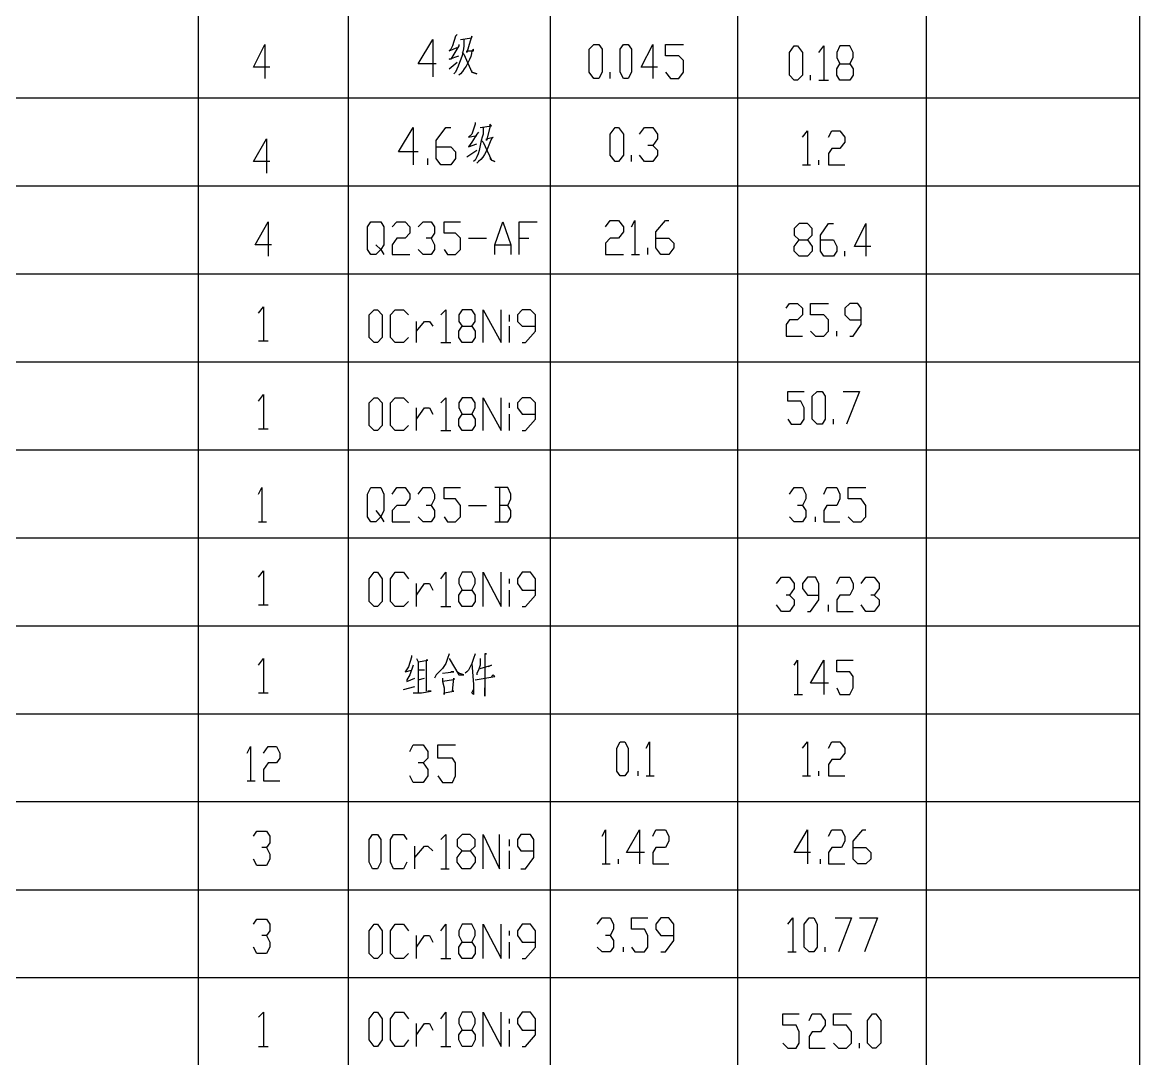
# Model space of a CAD drawing. Header units: millimetres. Extents: x -2210 to 6171, y -6737 to 5572.
# Drawn here: x 4837 to 6171, y -4232 to -2995 of the extents above; entities that cross this region are included whole.
import ezdxf

# ---------------------------------------------------------------- set-up
doc = ezdxf.new("R2010")
doc.units = ezdxf.units.MM
doc.layers.add('1', color=7, linetype='Continuous')

msp = doc.modelspace()

# ---------------------------------------------------------------- linework, layer by layer
at = {"layer": '1', "color": 0, "lineweight": 25}
for points in [[(6171.2, 5572.1), (6171.2, -6733.3)], [(5046.7, -1721.6), (5046.7, -5678.8)], [(5225.7, -1721.6), (5225.7, -5678.8)], [(5466.9, -1721.6), (5466.9, -5678.8)], [(5690.7, -1721.6), (5690.7, -5589.3)], [(5916.3, -1721.6), (5916.3, -5678.8)], [(5330.7, -3044.6), (5309.3, -3044.6), (5326.8, -3015.4), (5326.8, -3060.2)], [(5356, -3009.6), (5354.1, -3011.5), (5350.2, -3023.2), (5348.2, -3027.1), (5346.3, -3029), (5356, -3025.1)], [(5132.3, -3048.5), (5112.8, -3048.5), (5126.4, -3021.3), (5126.4, -3062.1)], [(5358, -3021.3), (5358, -3023.2), (5352.1, -3032.9), (5348.2, -3038.8), (5346.3, -3038.8), (5358, -3034.9)], [(5519.4, -3062.1), (5513.6, -3054.3), (5513.6, -3027.1), (5519.4, -3021.3), (5525.3, -3021.3), (5529.2, -3027.1), (5529.2, -3054.3), (5525.3, -3062.1), (5519.4, -3062.1)], [(5554.5, -3062.1), (5550.6, -3054.3), (5550.6, -3027.1), (5554.5, -3021.3), (5560.3, -3021.3), (5564.2, -3027.1), (5564.2, -3054.3), (5560.3, -3062.1), (5554.5, -3062.1)], [(5595.3, -3048.5), (5575.9, -3048.5), (5589.5, -3021.3), (5589.5, -3062.1)], [(5605, -3054.3), (5610.9, -3062.1), (5620.6, -3062.1), (5626.4, -3054.3), (5626.4, -3040.7), (5620.6, -3034.9), (5605, -3034.9), (5605, -3021.3), (5626.4, -3021.3)], [(5758.7, -3064.1), (5752.9, -3058.2), (5752.9, -3031), (5758.7, -3023.2), (5762.6, -3023.2), (5768.5, -3031), (5768.5, -3058.2), (5762.6, -3064.1), (5758.7, -3064.1)], [(5787.9, -3031), (5793.8, -3023.2), (5793.8, -3064.1)], [(5813.2, -3064.1), (5809.3, -3058.2), (5809.3, -3050.4), (5813.2, -3044.6), (5824.9, -3044.6), (5828.8, -3036.8), (5828.8, -3031), (5824.9, -3023.2), (5813.2, -3023.2), (5809.3, -3031), (5809.3, -3036.8), (5813.2, -3044.6)], [(5346.3, -3050.4), (5356, -3042.7)], [(5361.9, -3031), (5363.8, -3032.9), (5373.5, -3054.3), (5379.4, -3056.3), (5373.5, -3054.3), (5373.5, -3052.4)], [(5538.9, -3062.1), (5538.9, -3054.3)], [(5824.9, -3044.6), (5828.8, -3050.4), (5828.8, -3058.2), (5824.9, -3064.1), (5813.2, -3064.1)], [(5778.2, -3064.1), (5778.2, -3058.2)], [(5787.9, -3064.1), (5799.6, -3064.1)], [(6171.2, -3085.5), (3472.8, -3085.5)], [(5309.3, -3149.7), (5286, -3149.7), (5303.5, -3120.5), (5303.5, -3165.2)], [(5330.7, -3143.8), (5348.2, -3143.8), (5354.1, -3149.7), (5354.1, -3157.4), (5348.2, -3165.2), (5336.6, -3165.2), (5330.7, -3157.4), (5330.7, -3136), (5342.4, -3120.5), (5348.2, -3120.5)], [(5377.4, -3114.6), (5377.4, -3116.6), (5373.5, -3128.3), (5369.6, -3132.1), (5369.6, -3132.1), (5379.4, -3130.2)], [(5544.7, -3161.3), (5538.9, -3153.5), (5538.9, -3128.3), (5544.7, -3120.5), (5548.6, -3120.5), (5554.5, -3128.3), (5554.5, -3153.5), (5548.6, -3161.3), (5544.7, -3161.3)], [(5573.9, -3128.3), (5579.8, -3120.5), (5589.5, -3120.5), (5595.3, -3128.3), (5595.3, -3134.1), (5589.5, -3141.9), (5583.6, -3141.9)], [(5132.3, -3161.3), (5112.8, -3161.3), (5128.4, -3134.1), (5128.4, -3174.9)], [(5381.3, -3126.3), (5379.4, -3128.3), (5373.5, -3138), (5369.6, -3143.8), (5369.6, -3143.8), (5379.4, -3139.9)], [(5385.2, -3136), (5387.1, -3138), (5396.9, -3159.4), (5400.8, -3161.3), (5396.9, -3159.4), (5394.9, -3157.4)], [(5768.5, -3132.1), (5774.3, -3124.4), (5774.3, -3165.2)], [(5799.6, -3132.1), (5803.5, -3124.4), (5813.2, -3124.4), (5819.1, -3132.1), (5819.1, -3138), (5813.2, -3145.8), (5803.5, -3145.8), (5799.6, -3151.6), (5799.6, -3165.2), (5819.1, -3165.2)], [(5367.7, -3155.5), (5379.4, -3147.7)], [(5589.5, -3141.9), (5595.3, -3147.7), (5595.3, -3153.5), (5589.5, -3161.3), (5579.8, -3161.3), (5573.9, -3153.5)], [(5321, -3165.2), (5321, -3157.4)], [(5564.2, -3161.3), (5564.2, -3153.5)], [(5787.9, -3165.2), (5787.9, -3159.4)], [(5768.5, -3165.2), (5778.2, -3165.2)], [(6171.2, -3190.5), (3472.8, -3190.5)], [(5134.2, -3260.6), (5114.8, -3260.6), (5130.3, -3233.3), (5130.3, -3274.2)], [(5258.7, -3260.6), (5264.6, -3266.4), (5258.7, -3272.2), (5252.9, -3272.2), (5249, -3266.4), (5249, -3239.2), (5252.9, -3233.3), (5264.6, -3233.3), (5268.5, -3239.2), (5268.5, -3260.6), (5264.6, -3266.4), (5268.5, -3272.2)], [(5278.2, -3239.2), (5284, -3233.3), (5293.8, -3233.3), (5299.6, -3239.2), (5299.6, -3246.9), (5293.8, -3252.8), (5284, -3252.8), (5278.2, -3260.6), (5278.2, -3272.2), (5299.6, -3272.2)], [(5309.3, -3239.2), (5315.2, -3233.3), (5324.9, -3233.3), (5328.8, -3239.2), (5328.8, -3246.9), (5324.9, -3252.8), (5319.1, -3252.8)], [(5340.5, -3266.4), (5344.3, -3272.2), (5354.1, -3272.2), (5359.9, -3266.4), (5359.9, -3252.8), (5354.1, -3246.9), (5340.5, -3246.9), (5340.5, -3233.3), (5359.9, -3233.3)], [(5400.8, -3272.2), (5400.8, -3260.6), (5410.5, -3233.3), (5420.2, -3260.6), (5420.2, -3272.2)], [(5430, -3272.2), (5430, -3233.3), (5451.4, -3233.3)], [(5533.1, -3239.2), (5538.9, -3231.4), (5548.6, -3231.4), (5554.5, -3239.2), (5554.5, -3245), (5548.6, -3252.8), (5538.9, -3252.8), (5533.1, -3258.6), (5533.1, -3272.2), (5554.5, -3272.2)], [(5564.2, -3239.2), (5568.1, -3231.4), (5568.1, -3272.2)], [(5593.4, -3252.8), (5608.9, -3252.8), (5614.8, -3258.6), (5614.8, -3264.4), (5608.9, -3272.2), (5599.2, -3272.2), (5593.4, -3264.4), (5593.4, -3245), (5605, -3231.4), (5608.9, -3231.4)], [(5764.6, -3274.2), (5758.7, -3268.3), (5758.7, -3262.5), (5764.6, -3254.7), (5774.3, -3254.7), (5780.1, -3248.9), (5780.1, -3241.1), (5774.3, -3235.3), (5764.6, -3235.3), (5758.7, -3241.1), (5758.7, -3248.9), (5764.6, -3254.7)], [(5789.9, -3254.7), (5805.4, -3254.7), (5809.3, -3262.5), (5809.3, -3268.3), (5805.4, -3274.2), (5793.8, -3274.2), (5789.9, -3268.3), (5789.9, -3248.9), (5799.6, -3235.3), (5805.4, -3235.3)], [(5850.2, -3262.5), (5830.7, -3262.5), (5844.3, -3235.3), (5844.3, -3274.2)], [(5324.9, -3252.8), (5328.8, -3260.6), (5328.8, -3266.4), (5324.9, -3272.2), (5315.2, -3272.2), (5309.3, -3266.4)], [(5369.6, -3252.8), (5391, -3252.8)], [(5430, -3252.8), (5441.6, -3252.8)], [(5774.3, -3254.7), (5780.1, -3262.5), (5780.1, -3268.3), (5774.3, -3274.2), (5764.6, -3274.2)], [(5400.8, -3260.6), (5420.2, -3260.6)], [(5583.6, -3272.2), (5583.6, -3264.4)], [(5819.1, -3274.2), (5819.1, -3268.3)], [(5564.2, -3272.2), (5573.9, -3272.2)], [(6171.2, -3295.6), (3472.8, -3295.6)], [(5118.7, -3342.3), (5124.5, -3334.5), (5124.5, -3375.3)], [(5749, -3336.4), (5752.9, -3330.6), (5762.6, -3330.6), (5768.5, -3336.4), (5768.5, -3344.2), (5762.6, -3350), (5752.9, -3350), (5749, -3355.9), (5749, -3369.5), (5768.5, -3369.5)], [(5778.2, -3363.7), (5784, -3369.5), (5793.8, -3369.5), (5799.6, -3363.7), (5799.6, -3350), (5793.8, -3344.2), (5778.2, -3344.2), (5778.2, -3330.6), (5799.6, -3330.6)], [(5824.9, -3369.5), (5828.8, -3369.5), (5838.5, -3355.9), (5838.5, -3336.4), (5834.6, -3330.6), (5824.9, -3330.6), (5819.1, -3336.4), (5819.1, -3344.2), (5824.9, -3350), (5838.5, -3350)], [(5256.8, -3377.3), (5251, -3371.4), (5251, -3344.2), (5256.8, -3338.4), (5260.7, -3338.4), (5266.5, -3344.2), (5266.5, -3371.4), (5260.7, -3377.3), (5256.8, -3377.3)], [(5297.7, -3371.4), (5291.8, -3377.3), (5282.1, -3377.3), (5276.3, -3371.4), (5276.3, -3344.2), (5282.1, -3338.4), (5291.8, -3338.4), (5297.7, -3344.2)], [(5336.6, -3344.2), (5342.4, -3338.4), (5342.4, -3377.3)], [(5361.9, -3377.3), (5358, -3371.4), (5358, -3363.7), (5361.9, -3357.8), (5373.5, -3357.8), (5377.4, -3352), (5377.4, -3344.2), (5373.5, -3338.4), (5361.9, -3338.4), (5358, -3344.2), (5358, -3352), (5361.9, -3357.8)], [(5387.1, -3377.3), (5387.1, -3338.4), (5408.6, -3377.3), (5408.6, -3338.4)], [(5418.3, -3352), (5418.3, -3344.2)], [(5433.8, -3377.3), (5437.7, -3377.3), (5449.4, -3363.7), (5449.4, -3344.2), (5443.6, -3338.4), (5433.8, -3338.4), (5428, -3344.2), (5428, -3352), (5433.8, -3357.8), (5449.4, -3357.8)], [(5307.4, -3377.3), (5307.4, -3352)], [(5307.4, -3363.7), (5317.1, -3352), (5322.9, -3352), (5326.8, -3357.8)], [(5373.5, -3357.8), (5377.4, -3363.7), (5377.4, -3371.4), (5373.5, -3377.3), (5361.9, -3377.3)], [(5418.3, -3377.3), (5418.3, -3357.8)], [(5118.7, -3375.3), (5130.3, -3375.3)], [(5809.3, -3369.5), (5809.3, -3363.7)], [(5336.6, -3377.3), (5348.2, -3377.3)], [(6171.2, -3400.6), (3472.8, -3400.6)], [(5118.7, -3447.3), (5124.5, -3439.5), (5124.5, -3480.4)], [(5751, -3468.7), (5754.9, -3474.6), (5766.5, -3474.6), (5770.4, -3468.7), (5770.4, -3455.1), (5766.5, -3447.3), (5751, -3447.3), (5751, -3435.7), (5770.4, -3435.7)], [(5786, -3474.6), (5780.1, -3468.7), (5780.1, -3441.5), (5786, -3435.7), (5791.8, -3435.7), (5795.7, -3441.5), (5795.7, -3468.7), (5791.8, -3474.6), (5786, -3474.6)], [(5817.1, -3435.7), (5836.6, -3435.7), (5821, -3474.6)], [(5256.8, -3482.3), (5251, -3476.5), (5251, -3449.3), (5256.8, -3443.4), (5260.7, -3443.4), (5266.5, -3449.3), (5266.5, -3476.5), (5260.7, -3482.3), (5256.8, -3482.3)], [(5297.7, -3476.5), (5291.8, -3482.3), (5282.1, -3482.3), (5276.3, -3476.5), (5276.3, -3449.3), (5282.1, -3443.4), (5291.8, -3443.4), (5297.7, -3449.3)], [(5307.4, -3482.3), (5307.4, -3455.1)], [(5307.4, -3468.7), (5317.1, -3455.1), (5322.9, -3455.1), (5326.8, -3462.9)], [(5336.6, -3449.3), (5342.4, -3443.4), (5342.4, -3482.3)], [(5361.9, -3482.3), (5358, -3476.5), (5358, -3468.7), (5361.9, -3462.9), (5373.5, -3462.9), (5377.4, -3455.1), (5377.4, -3449.3), (5373.5, -3443.4), (5361.9, -3443.4), (5358, -3449.3), (5358, -3455.1), (5361.9, -3462.9)], [(5387.1, -3482.3), (5387.1, -3443.4), (5408.6, -3482.3), (5408.6, -3443.4)], [(5418.3, -3455.1), (5418.3, -3449.3)], [(5433.8, -3482.3), (5437.7, -3482.3), (5449.4, -3468.7), (5449.4, -3449.3), (5443.6, -3443.4), (5433.8, -3443.4), (5428, -3449.3), (5428, -3455.1), (5433.8, -3462.9), (5449.4, -3462.9)], [(5373.5, -3462.9), (5377.4, -3468.7), (5377.4, -3476.5), (5373.5, -3482.3), (5361.9, -3482.3)], [(5418.3, -3482.3), (5418.3, -3462.9)], [(5805.4, -3474.6), (5805.4, -3468.7)], [(5118.7, -3480.4), (5130.3, -3480.4)], [(5336.6, -3482.3), (5348.2, -3482.3)], [(6171.2, -3505.7), (3472.8, -3505.7)], [(5118.7, -3558.2), (5122.6, -3550.4), (5122.6, -3591.3)], [(5258.7, -3577.7), (5264.6, -3585.5), (5258.7, -3591.3), (5252.9, -3591.3), (5249, -3585.5), (5249, -3558.2), (5252.9, -3550.4), (5264.6, -3550.4), (5268.5, -3558.2), (5268.5, -3577.7), (5264.6, -3585.5), (5268.5, -3591.3)], [(5278.2, -3558.2), (5284, -3550.4), (5293.8, -3550.4), (5299.6, -3558.2), (5299.6, -3564.1), (5293.8, -3571.8), (5284, -3571.8), (5278.2, -3577.7), (5278.2, -3591.3), (5299.6, -3591.3)], [(5309.3, -3558.2), (5315.2, -3550.4), (5324.9, -3550.4), (5328.8, -3558.2), (5328.8, -3564.1), (5324.9, -3571.8), (5319.1, -3571.8)], [(5340.5, -3585.5), (5344.3, -3591.3), (5354.1, -3591.3), (5359.9, -3585.5), (5359.9, -3571.8), (5354.1, -3564.1), (5340.5, -3564.1), (5340.5, -3550.4), (5359.9, -3550.4)], [(5416.3, -3571.8), (5420.2, -3564.1), (5420.2, -3558.2), (5416.3, -3550.4), (5400.8, -3550.4)], [(5406.6, -3550.4), (5406.6, -3591.3)], [(5752.9, -3558.2), (5758.7, -3550.4), (5768.5, -3550.4), (5772.4, -3558.2), (5772.4, -3564.1), (5768.5, -3571.8), (5762.6, -3571.8)], [(5793.8, -3558.2), (5797.7, -3550.4), (5809.3, -3550.4), (5813.2, -3558.2), (5813.2, -3564.1), (5809.3, -3571.8), (5797.7, -3571.8), (5793.8, -3577.7), (5793.8, -3591.3), (5813.2, -3591.3)], [(5822.9, -3585.5), (5828.8, -3591.3), (5838.5, -3591.3), (5844.3, -3585.5), (5844.3, -3571.8), (5838.5, -3564.1), (5822.9, -3564.1), (5822.9, -3550.4), (5844.3, -3550.4)], [(5324.9, -3571.8), (5328.8, -3577.7), (5328.8, -3585.5), (5324.9, -3591.3), (5315.2, -3591.3), (5309.3, -3585.5)], [(5369.6, -3571.8), (5391, -3571.8)], [(5400.8, -3591.3), (5416.3, -3591.3), (5420.2, -3585.5), (5420.2, -3577.7), (5416.3, -3571.8), (5406.6, -3571.8)], [(5768.5, -3571.8), (5772.4, -3577.7), (5772.4, -3585.5), (5768.5, -3591.3), (5758.7, -3591.3), (5752.9, -3585.5)], [(5784, -3591.3), (5784, -3585.5)], [(5118.7, -3591.3), (5128.4, -3591.3)], [(6171.2, -3610.7), (3472.8, -3610.7)], [(5118.7, -3657.4), (5124.5, -3649.7), (5124.5, -3690.5)], [(5256.8, -3692.5), (5251, -3686.6), (5251, -3659.4), (5256.8, -3651.6), (5260.7, -3651.6), (5266.5, -3659.4), (5266.5, -3686.6), (5260.7, -3692.5), (5256.8, -3692.5)], [(5297.7, -3686.6), (5291.8, -3692.5), (5282.1, -3692.5), (5276.3, -3686.6), (5276.3, -3659.4), (5282.1, -3651.6), (5291.8, -3651.6), (5297.7, -3659.4)], [(5336.6, -3659.4), (5342.4, -3651.6), (5342.4, -3692.5)], [(5361.9, -3692.5), (5358, -3686.6), (5358, -3678.8), (5361.9, -3673), (5373.5, -3673), (5377.4, -3665.2), (5377.4, -3659.4), (5373.5, -3651.6), (5361.9, -3651.6), (5358, -3659.4), (5358, -3665.2), (5361.9, -3673)], [(5387.1, -3692.5), (5387.1, -3651.6), (5408.6, -3692.5), (5408.6, -3651.6)], [(5433.8, -3692.5), (5437.7, -3692.5), (5449.4, -3678.8), (5449.4, -3659.4), (5443.6, -3651.6), (5433.8, -3651.6), (5428, -3659.4), (5428, -3665.2), (5433.8, -3673), (5449.4, -3673)], [(5307.4, -3692.5), (5307.4, -3665.2)], [(5307.4, -3678.8), (5317.1, -3665.2), (5322.9, -3665.2), (5326.8, -3673)], [(5418.3, -3665.2), (5418.3, -3659.4)], [(5737.3, -3665.2), (5743.2, -3657.4), (5752.9, -3657.4), (5758.7, -3665.2), (5758.7, -3671.1), (5752.9, -3678.8), (5749, -3678.8)], [(5774.3, -3698.3), (5778.2, -3698.3), (5787.9, -3684.7), (5787.9, -3665.2), (5784, -3657.4), (5774.3, -3657.4), (5768.5, -3665.2), (5768.5, -3671.1), (5774.3, -3678.8), (5787.9, -3678.8)], [(5809.3, -3665.2), (5813.2, -3657.4), (5824.9, -3657.4), (5828.8, -3665.2), (5828.8, -3671.1), (5824.9, -3678.8), (5813.2, -3678.8), (5809.3, -3684.7), (5809.3, -3698.3), (5828.8, -3698.3)], [(5838.5, -3665.2), (5844.3, -3657.4), (5854.1, -3657.4), (5859.9, -3665.2), (5859.9, -3671.1), (5854.1, -3678.8), (5850.2, -3678.8)], [(5373.5, -3673), (5377.4, -3678.8), (5377.4, -3686.6), (5373.5, -3692.5), (5361.9, -3692.5)], [(5418.3, -3692.5), (5418.3, -3673)], [(5752.9, -3678.8), (5758.7, -3684.7), (5758.7, -3690.5), (5752.9, -3698.3), (5743.2, -3698.3), (5737.3, -3690.5)], [(5854.1, -3678.8), (5859.9, -3684.7), (5859.9, -3690.5), (5854.1, -3698.3), (5844.3, -3698.3), (5838.5, -3690.5)], [(5118.7, -3690.5), (5130.3, -3690.5)], [(5336.6, -3692.5), (5348.2, -3692.5)], [(5799.6, -3698.3), (5799.6, -3690.5)], [(6171.2, -3715.8), (3472.8, -3715.8)], [(5346.3, -3748.9), (5344.3, -3754.7), (5342.4, -3760.6), (5338.5, -3766.4), (5334.6, -3770.3), (5330.7, -3774.2), (5328.8, -3778.1)], [(5377.4, -3748.9), (5375.5, -3754.7), (5373.5, -3760.6), (5371.6, -3764.4), (5369.6, -3768.3), (5367.7, -3770.3), (5365.7, -3772.2)], [(5389.1, -3748.9), (5391, -3748.9), (5389.1, -3748.9), (5389.1, -3799.5), (5389.1, -3789.7)], [(5118.7, -3762.5), (5124.5, -3754.7), (5124.5, -3795.6)], [(5301.5, -3750.8), (5301.5, -3752.8), (5297.7, -3764.4), (5293.8, -3770.3), (5293.8, -3770.3), (5301.5, -3768.3)], [(5303.5, -3762.5), (5299.6, -3774.2), (5295.7, -3780), (5295.7, -3782), (5305.4, -3778.1)], [(5307.4, -3754.7), (5309.3, -3758.6), (5309.3, -3795.6)], [(5309.3, -3758.6), (5321, -3756.7), (5319.1, -3756.7), (5319.1, -3758.6), (5319.1, -3793.6)], [(5346.3, -3754.7), (5358, -3774.2), (5363.8, -3774.2), (5358, -3772.2), (5356, -3770.3)], [(5373.5, -3760.6), (5375.5, -3785.8), (5375.5, -3797.5), (5373.5, -3795.6), (5375.5, -3791.7)], [(5383.3, -3754.7), (5383.3, -3762.5), (5381.3, -3768.3), (5379.4, -3772.2), (5379.4, -3774.2)], [(5383.3, -3766.4), (5396.9, -3762.5), (5396.9, -3762.5), (5393, -3764.4)], [(5758.7, -3762.5), (5762.6, -3756.7), (5762.6, -3797.5)], [(5799.6, -3783.9), (5778.2, -3783.9), (5793.8, -3756.7), (5793.8, -3797.5)], [(5809.3, -3789.7), (5813.2, -3797.5), (5824.9, -3797.5), (5828.8, -3789.7), (5828.8, -3776.1), (5824.9, -3770.3), (5809.3, -3770.3), (5809.3, -3756.7), (5828.8, -3756.7)], [(5317.1, -3768.3), (5309.3, -3768.3)], [(5338.5, -3772.2), (5352.1, -3770.3), (5350.2, -3770.3), (5348.2, -3770.3)], [(5377.4, -3780), (5400.8, -3776.1), (5398.8, -3774.2), (5396.9, -3776.1)], [(5291.8, -3791.7), (5305.4, -3787.8)], [(5309.3, -3780), (5317.1, -3778.1)], [(5338.5, -3778.1), (5338.5, -3782), (5340.5, -3789.7), (5340.5, -3797.5), (5340.5, -3795.6), (5352.1, -3793.6), (5350.2, -3793.6), (5352.1, -3778.1), (5352.1, -3780), (5338.5, -3782)], [(5118.7, -3795.6), (5130.3, -3795.6)], [(5303.5, -3795.6), (5305.4, -3795.6), (5313.2, -3795.6), (5324.9, -3793.6), (5322.9, -3793.6), (5321, -3793.6)], [(5758.7, -3797.5), (5768.5, -3797.5)], [(6171.2, -3820.9), (3472.8, -3820.9)], [(5550.6, -3894.8), (5546.7, -3889), (5546.7, -3861.7), (5550.6, -3853.9), (5556.4, -3853.9), (5560.3, -3861.7), (5560.3, -3889), (5556.4, -3894.8), (5550.6, -3894.8)], [(5581.7, -3861.7), (5585.6, -3853.9), (5585.6, -3894.8)], [(5768.5, -3861.7), (5774.3, -3853.9), (5774.3, -3894.8)], [(5799.6, -3861.7), (5803.5, -3853.9), (5813.2, -3853.9), (5819.1, -3861.7), (5819.1, -3867.6), (5813.2, -3875.3), (5803.5, -3875.3), (5799.6, -3881.2), (5799.6, -3894.8), (5819.1, -3894.8)], [(5105, -3867.6), (5108.9, -3859.8), (5108.9, -3900.6)], [(5124.5, -3867.6), (5130.3, -3859.8), (5140.1, -3859.8), (5144, -3867.6), (5144, -3873.4), (5140.1, -3879.2), (5130.3, -3879.2), (5124.5, -3887), (5124.5, -3900.6), (5144, -3900.6)], [(5299.6, -3865.6), (5303.5, -3857.8), (5315.2, -3857.8), (5321, -3865.6), (5321, -3873.4), (5315.2, -3879.2), (5309.3, -3879.2)], [(5332.7, -3894.8), (5338.5, -3902.6), (5350.2, -3902.6), (5354.1, -3894.8), (5354.1, -3879.2), (5350.2, -3873.4), (5332.7, -3873.4), (5332.7, -3857.8), (5354.1, -3857.8)], [(5315.2, -3879.2), (5321, -3887), (5321, -3894.8), (5315.2, -3902.6), (5303.5, -3902.6), (5299.6, -3894.8)], [(5572, -3894.8), (5572, -3889)], [(5581.7, -3894.8), (5591.4, -3894.8)], [(5768.5, -3894.8), (5778.2, -3894.8)], [(5787.9, -3894.8), (5787.9, -3889)], [(5105, -3900.6), (5114.8, -3900.6)], [(6171.2, -3925.9), (3472.8, -3925.9)], [(5112.8, -3966.8), (5116.7, -3960.9), (5128.4, -3960.9), (5132.3, -3966.8), (5132.3, -3974.6), (5128.4, -3980.4), (5122.6, -3980.4)], [(5529.2, -3966.8), (5533.1, -3959), (5533.1, -3999.9)], [(5579.8, -3986.2), (5558.4, -3986.2), (5573.9, -3959), (5573.9, -3999.9)], [(5589.5, -3966.8), (5593.4, -3959), (5605, -3959), (5608.9, -3966.8), (5608.9, -3972.6), (5605, -3980.4), (5593.4, -3980.4), (5589.5, -3986.2), (5589.5, -3999.9), (5608.9, -3999.9)], [(5778.2, -3986.2), (5758.7, -3986.2), (5774.3, -3959), (5774.3, -3999.9)], [(5799.6, -3966.8), (5803.5, -3959), (5815.2, -3959), (5819.1, -3966.8), (5819.1, -3972.6), (5815.2, -3980.4), (5803.5, -3980.4), (5799.6, -3986.2), (5799.6, -3999.9), (5819.1, -3999.9)], [(5828.8, -3980.4), (5844.3, -3980.4), (5850.2, -3986.2), (5850.2, -3994), (5844.3, -3999.9), (5834.6, -3999.9), (5828.8, -3994), (5828.8, -3972.6), (5840.5, -3959), (5844.3, -3959)], [(5254.9, -4005.7), (5251, -3997.9), (5251, -3970.7), (5254.9, -3964.8), (5260.7, -3964.8), (5264.6, -3970.7), (5264.6, -3997.9), (5260.7, -4005.7), (5254.9, -4005.7)], [(5295.7, -3997.9), (5291.8, -4005.7), (5280.1, -4005.7), (5276.3, -3997.9), (5276.3, -3970.7), (5280.1, -3964.8), (5291.8, -3964.8), (5295.7, -3970.7)], [(5336.6, -3970.7), (5342.4, -3964.8), (5342.4, -4005.7)], [(5361.9, -4005.7), (5356, -3997.9), (5356, -3992.1), (5361.9, -3984.3), (5371.6, -3984.3), (5377.4, -3978.5), (5377.4, -3970.7), (5371.6, -3964.8), (5361.9, -3964.8), (5356, -3970.7), (5356, -3978.5), (5361.9, -3984.3)], [(5387.1, -4005.7), (5387.1, -3964.8), (5406.6, -4005.7), (5406.6, -3964.8)], [(5418.3, -3978.5), (5418.3, -3970.7)], [(5431.9, -4005.7), (5437.7, -4005.7), (5447.5, -3992.1), (5447.5, -3970.7), (5443.6, -3964.8), (5431.9, -3964.8), (5428, -3970.7), (5428, -3978.5), (5431.9, -3984.3), (5447.5, -3984.3)], [(5128.4, -3980.4), (5132.3, -3988.2), (5132.3, -3994), (5128.4, -4001.8), (5116.7, -4001.8), (5112.8, -3994)], [(5305.4, -4005.7), (5305.4, -3978.5)], [(5305.4, -3992.1), (5317.1, -3978.5), (5321, -3978.5), (5326.8, -3984.3)], [(5371.6, -3984.3), (5377.4, -3992.1), (5377.4, -3997.9), (5371.6, -4005.7), (5361.9, -4005.7)], [(5418.3, -4005.7), (5418.3, -3984.3)], [(5529.2, -3999.9), (5538.9, -3999.9)], [(5548.6, -3999.9), (5548.6, -3994)], [(5789.9, -3999.9), (5789.9, -3994)], [(5336.6, -4005.7), (5346.3, -4005.7)], [(6171.2, -4031), (3472.8, -4031)], [(5112.8, -4071.8), (5116.7, -4066), (5128.4, -4066), (5132.3, -4071.8), (5132.3, -4079.6), (5128.4, -4085.5), (5122.6, -4085.5)], [(5523.3, -4071.8), (5529.2, -4064.1), (5538.9, -4064.1), (5542.8, -4071.8), (5542.8, -4077.7), (5538.9, -4085.5), (5533.1, -4085.5)], [(5564.2, -4099.1), (5568.1, -4104.9), (5579.8, -4104.9), (5583.6, -4099.1), (5583.6, -4085.5), (5579.8, -4077.7), (5564.2, -4077.7), (5564.2, -4064.1), (5583.6, -4064.1)], [(5599.2, -4104.9), (5605, -4104.9), (5614.8, -4091.3), (5614.8, -4071.8), (5608.9, -4064.1), (5599.2, -4064.1), (5593.4, -4071.8), (5593.4, -4077.7), (5599.2, -4085.5), (5614.8, -4085.5)], [(5751, -4071.8), (5756.8, -4064.1), (5756.8, -4104.9)], [(5776.3, -4104.9), (5770.4, -4099.1), (5770.4, -4071.8), (5776.3, -4064.1), (5782.1, -4064.1), (5786, -4071.8), (5786, -4099.1), (5782.1, -4104.9), (5776.3, -4104.9)], [(5807.4, -4064.1), (5826.8, -4064.1), (5811.3, -4104.9)], [(5836.6, -4064.1), (5858, -4064.1), (5842.4, -4104.9)], [(5256.8, -4112.7), (5251, -4106.9), (5251, -4079.6), (5256.8, -4071.8), (5260.7, -4071.8), (5266.5, -4079.6), (5266.5, -4106.9), (5260.7, -4112.7), (5256.8, -4112.7)], [(5297.7, -4106.9), (5291.8, -4112.7), (5282.1, -4112.7), (5276.3, -4106.9), (5276.3, -4079.6), (5282.1, -4071.8), (5291.8, -4071.8), (5297.7, -4079.6)], [(5336.6, -4079.6), (5342.4, -4071.8), (5342.4, -4112.7)], [(5361.9, -4112.7), (5358, -4106.9), (5358, -4099.1), (5361.9, -4093.2), (5373.5, -4093.2), (5377.4, -4085.5), (5377.4, -4079.6), (5373.5, -4071.8), (5361.9, -4071.8), (5358, -4079.6), (5358, -4085.5), (5361.9, -4093.2)], [(5387.1, -4112.7), (5387.1, -4071.8), (5408.6, -4112.7), (5408.6, -4071.8)], [(5418.3, -4085.5), (5418.3, -4079.6)], [(5433.8, -4112.7), (5437.7, -4112.7), (5449.4, -4099.1), (5449.4, -4079.6), (5443.6, -4071.8), (5433.8, -4071.8), (5428, -4079.6), (5428, -4085.5), (5433.8, -4093.2), (5449.4, -4093.2)], [(5128.4, -4085.5), (5132.3, -4093.2), (5132.3, -4099.1), (5128.4, -4106.9), (5116.7, -4106.9), (5112.8, -4099.1)], [(5307.4, -4112.7), (5307.4, -4085.5)], [(5307.4, -4099.1), (5317.1, -4085.5), (5322.9, -4085.5), (5326.8, -4093.2)], [(5373.5, -4093.2), (5377.4, -4099.1), (5377.4, -4106.9), (5373.5, -4112.7), (5361.9, -4112.7)], [(5418.3, -4112.7), (5418.3, -4093.2)], [(5538.9, -4085.5), (5542.8, -4091.3), (5542.8, -4099.1), (5538.9, -4104.9), (5529.2, -4104.9), (5523.3, -4099.1)], [(5554.5, -4104.9), (5554.5, -4099.1)], [(5751, -4104.9), (5760.7, -4104.9)], [(5795.7, -4104.9), (5795.7, -4099.1)], [(5336.6, -4112.7), (5348.2, -4112.7)], [(6171.2, -4136), (3472.8, -4136)], [(5118.7, -4182.7), (5124.5, -4176.9), (5124.5, -4217.8)], [(5256.8, -4217.8), (5251, -4210), (5251, -4184.7), (5256.8, -4176.9), (5260.7, -4176.9), (5266.5, -4184.7), (5266.5, -4210), (5260.7, -4217.8), (5256.8, -4217.8)], [(5297.7, -4210), (5291.8, -4217.8), (5282.1, -4217.8), (5276.3, -4210), (5276.3, -4184.7), (5282.1, -4176.9), (5291.8, -4176.9), (5297.7, -4184.7)], [(5336.6, -4184.7), (5342.4, -4176.9), (5342.4, -4217.8)], [(5361.9, -4217.8), (5358, -4210), (5358, -4204.1), (5361.9, -4198.3), (5373.5, -4198.3), (5377.4, -4190.5), (5377.4, -4184.7), (5373.5, -4176.9), (5361.9, -4176.9), (5358, -4184.7), (5358, -4190.5), (5361.9, -4198.3)], [(5387.1, -4217.8), (5387.1, -4176.9), (5408.6, -4217.8), (5408.6, -4176.9)], [(5433.8, -4217.8), (5437.7, -4217.8), (5449.4, -4204.1), (5449.4, -4184.7), (5443.6, -4176.9), (5433.8, -4176.9), (5428, -4184.7), (5428, -4190.5), (5433.8, -4198.3), (5449.4, -4198.3)], [(5307.4, -4217.8), (5307.4, -4190.5)], [(5307.4, -4204.1), (5317.1, -4190.5), (5322.9, -4190.5), (5326.8, -4198.3)], [(5418.3, -4190.5), (5418.3, -4184.7)], [(5745.1, -4213.9), (5751, -4219.7), (5760.7, -4219.7), (5764.6, -4213.9), (5764.6, -4200.2), (5760.7, -4192.5), (5745.1, -4192.5), (5745.1, -4178.8), (5764.6, -4178.8)], [(5776.3, -4186.6), (5780.1, -4178.8), (5789.9, -4178.8), (5795.7, -4186.6), (5795.7, -4192.5), (5789.9, -4200.2), (5780.1, -4200.2), (5776.3, -4206.1), (5776.3, -4219.7), (5795.7, -4219.7)], [(5805.4, -4213.9), (5811.3, -4219.7), (5821, -4219.7), (5826.8, -4213.9), (5826.8, -4200.2), (5821, -4192.5), (5805.4, -4192.5), (5805.4, -4178.8), (5826.8, -4178.8)], [(5852.1, -4219.7), (5846.3, -4213.9), (5846.3, -4186.6), (5852.1, -4178.8), (5856, -4178.8), (5861.9, -4186.6), (5861.9, -4213.9), (5856, -4219.7), (5852.1, -4219.7)], [(5373.5, -4198.3), (5377.4, -4204.1), (5377.4, -4210), (5373.5, -4217.8), (5361.9, -4217.8)], [(5418.3, -4217.8), (5418.3, -4198.3)], [(5836.6, -4219.7), (5836.6, -4213.9)], [(5118.7, -4217.8), (5130.3, -4217.8)], [(5336.6, -4217.8), (5348.2, -4217.8)]]:
    msp.add_lwpolyline(points, dxfattribs=at)
for points, knots in [([(5363.8, -3015.4), (5363.8, -3015.4), (5363.8, -3023.2), (5363.8, -3023.2), (5363.8, -3031), (5358, -3046.5), (5354.1, -3054.3), (5354.1, -3054.3), (5352.1, -3056.3), (5352.1, -3056.3)], [0, 0, 0, 0, 1, 1, 1, 2, 2, 2, 3, 3, 3, 3]), ([(5359.9, -3015.4), (5359.9, -3015.4), (5373.5, -3013.5), (5373.5, -3013.5), (5373.5, -3013.5), (5373.5, -3011.5), (5373.5, -3011.5), (5373.5, -3011.5), (5371.6, -3017.4), (5371.6, -3017.4), (5371.6, -3017.4), (5367.7, -3031), (5367.7, -3031), (5367.7, -3031), (5367.7, -3029), (5367.7, -3029), (5367.7, -3029), (5375.5, -3029), (5375.5, -3029), (5375.5, -3029), (5375.5, -3027.1), (5375.5, -3027.1), (5375.5, -3027.1), (5373.5, -3029), (5373.5, -3029), (5373.5, -3036.8), (5365.7, -3050.4), (5359.9, -3056.3), (5359.9, -3056.3), (5358, -3058.2), (5358, -3058.2)], [0, 0, 0, 0, 1, 1, 1, 2, 2, 2, 3, 3, 3, 4, 4, 4, 5, 5, 5, 6, 6, 6, 7, 7, 7, 8, 8, 8, 9, 9, 9, 10, 10, 10, 10]), ([(5387.1, -3120.5), (5387.1, -3120.5), (5387.1, -3128.3), (5387.1, -3128.3), (5383.3, -3138), (5383.3, -3149.7), (5377.4, -3159.4), (5377.4, -3159.4), (5375.5, -3161.3), (5375.5, -3161.3)], [0, 0, 0, 0, 1, 1, 1, 2, 2, 2, 3, 3, 3, 3]), ([(5383.3, -3120.5), (5383.3, -3120.5), (5396.9, -3118.5), (5396.9, -3118.5), (5396.9, -3118.5), (5394.9, -3116.6), (5394.9, -3116.6), (5394.9, -3116.6), (5394.9, -3120.5), (5394.9, -3120.5), (5394.9, -3120.5), (5391, -3136), (5391, -3136), (5391, -3136), (5391, -3134.1), (5391, -3134.1), (5391, -3134.1), (5398.8, -3132.1), (5398.8, -3132.1), (5398.8, -3132.1), (5398.8, -3132.1), (5398.8, -3132.1), (5398.8, -3132.1), (5396.9, -3134.1), (5396.9, -3134.1), (5393, -3143.8), (5389.1, -3155.5), (5381.3, -3161.3), (5381.3, -3161.3), (5379.4, -3163.3), (5379.4, -3163.3)], [0, 0, 0, 0, 1, 1, 1, 2, 2, 2, 3, 3, 3, 4, 4, 4, 5, 5, 5, 6, 6, 6, 7, 7, 7, 8, 8, 8, 9, 9, 9, 10, 10, 10, 10])]:
    msp.add_open_spline(points, degree=3, knots=knots, dxfattribs=at)

doc.saveas('drawing.dxf')
